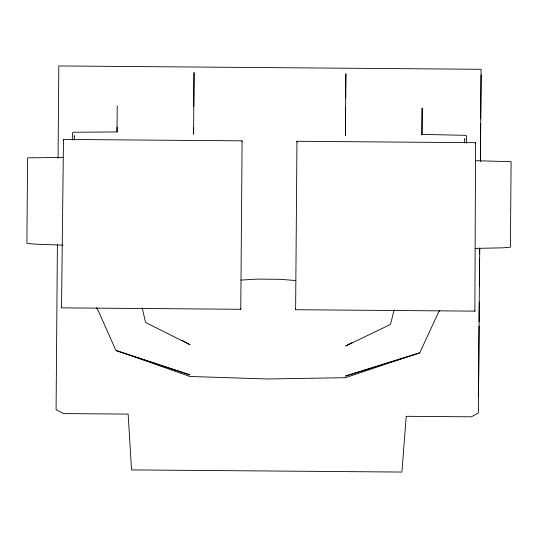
<?xml version="1.0" encoding="UTF-8"?>
<svg xmlns="http://www.w3.org/2000/svg" width="538" height="538" viewBox="0 0 538 538"><rect width="100%" height="100%" fill="white"/><g stroke="black" fill="none" stroke-linecap="round" stroke-linejoin="round"><path stroke-width="0.81" d="M117.069 127.156L117.055 131.971L73.04 132.227L72.401 133.31L72.348 140.001M193.619 127.762L193.599 134.271L194.043 72.569L193.774 106.383M474.872 311.139L475.565 142.698L296.956 141.279L295.624 309.72L474.872 311.139L474.872 310.453M56.087 409.102L57.391 244.655M58.077 158.233L58.81 65.945L481.093 69.294L480.703 118.79M74.291 139.92L74.318 135.697L74.318 136.585M117.022 131.77L117.223 105.778M240.768 309.283L242.1 140.842L63.484 139.429L61.52 307.864L240.768 309.283L240.768 308.597M345.665 98.515L345.86 73.773L345.423 135.475L345.591 107.587M421.926 135.025L422.142 108.192L421.967 134.392L465.982 135.347L466.621 136.437L466.567 143.128M464.677 143.014L464.704 138.791L464.704 139.678M478.369 412.444L478.538 391.469M478.551 389.794L479.055 326.028M479.089 321.832L479.587 258.906M479.627 253.875L479.674 247.998M480.367 160.741L480.663 123.827M479.412 286.014L479.714 248.502M480.407 161.514L481.093 74.809M478.504 397.434L479.284 302.04M401.994 471.167L406.197 416.533M394.119 309.895L390.521 324.427L345.692 345.995L352.249 342.477M439.923 310.392L438.45 312.403L419.633 353.083L345.45 376.096L419.633 352.76L345.43 377.689L267.594 378.987L189.786 376.452L116.78 350.635L189.8 374.858L115.993 350.675L97.815 309.706L96.383 307.669M478.369 413.043L471.328 416.815L406.257 416.298M240.997 280.09L256.922 279.114L279.888 279.296L295.806 280.527M475.162 248.415L503.407 247.803L510.421 247.177L511.1 161.696L475.296 160.674M63.383 157.405L27.579 157.863L26.9 243.344L33.914 244.084L62.993 245.173M56.087 409.694L63.713 413.587L128.138 414.099L131.528 469.909L401.994 472.055M182.093 340.339L190.042 344.757L145.569 322.484L142.2 307.897M475.565 142.698L475.565 143.384M296.956 141.279L296.956 141.971M295.624 309.027L295.624 309.72M242.1 140.842L242.1 141.534M63.484 139.429L63.484 140.115M61.52 307.178L61.52 307.864"/></g></svg>
